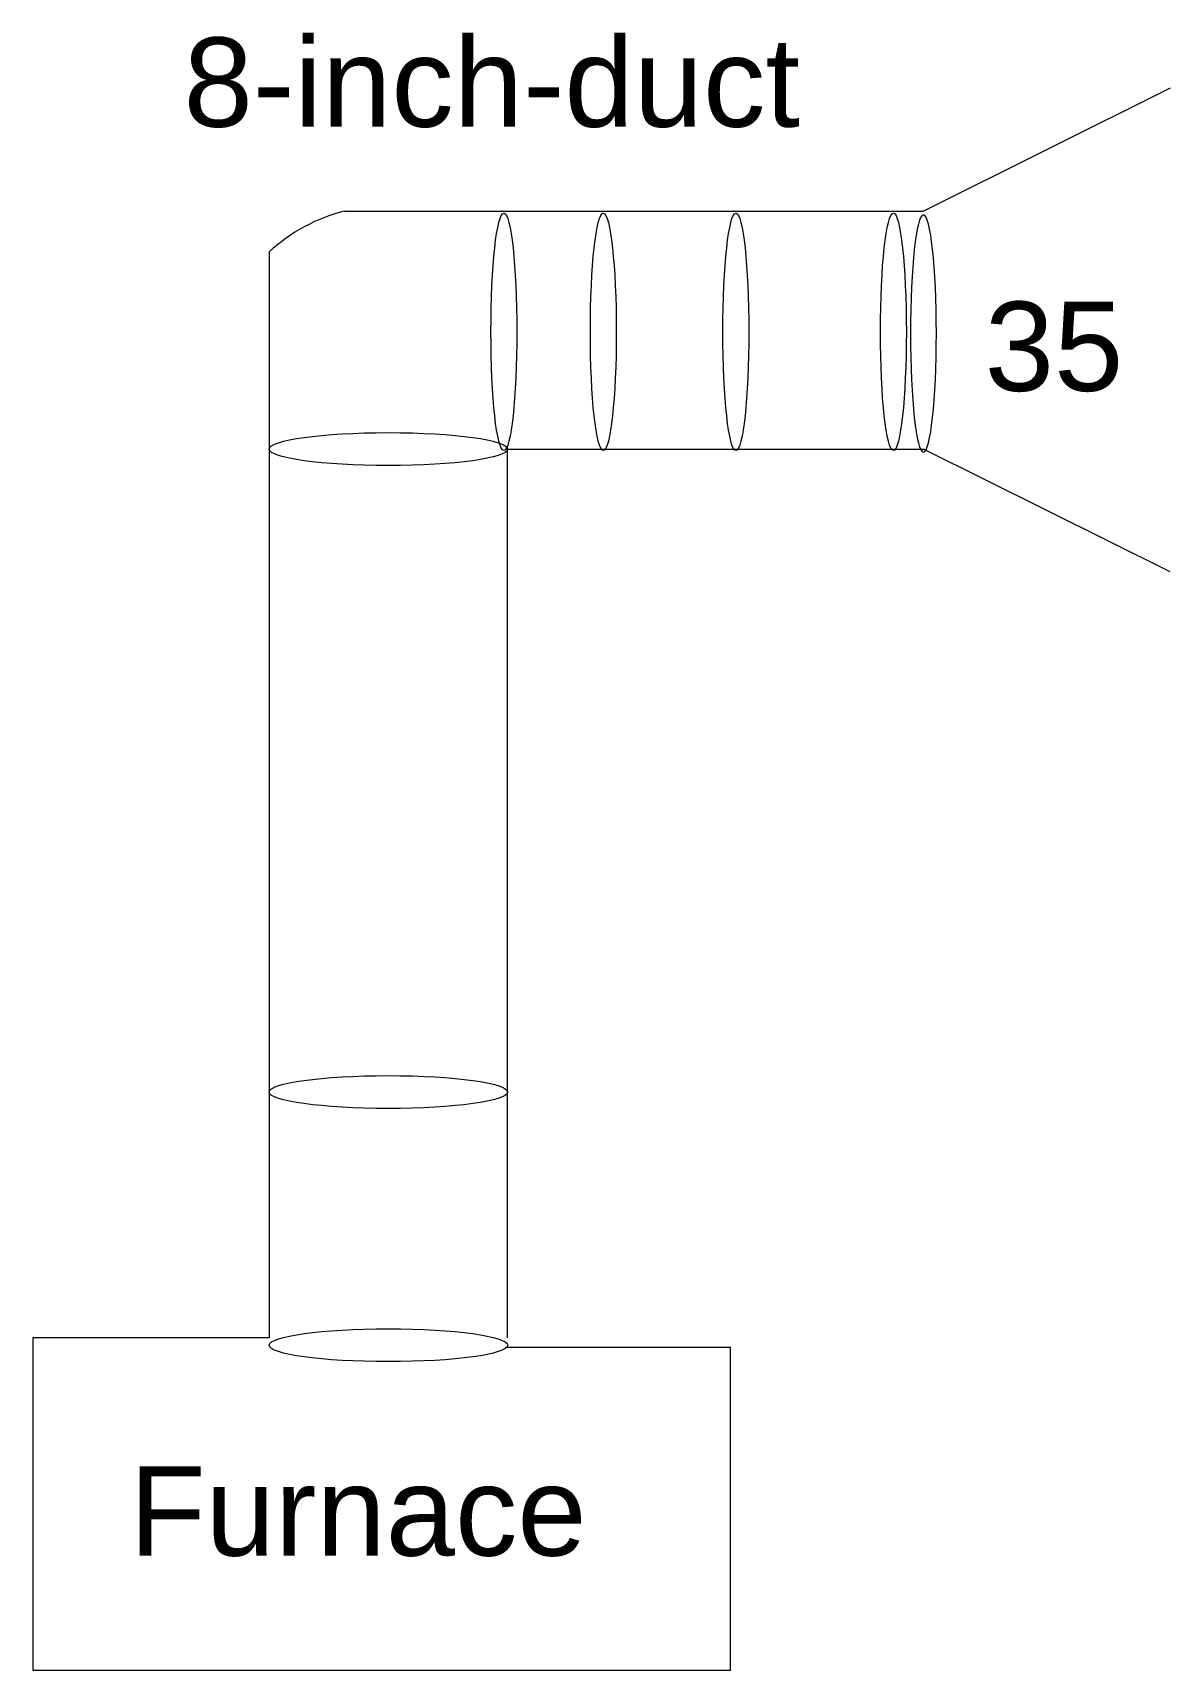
# Model space of a CAD drawing. Header units: inches. Extents: x 28.7 to 66.9, y 294.2 to 349.2.
import ezdxf
from ezdxf.enums import TextEntityAlignment as Align

# ---------------------------------------------------------------- set-up
doc = ezdxf.new("R2010")
doc.units = ezdxf.units.IN
doc.header["$MEASUREMENT"] = 0
doc.layers.get('0').update_dxf_attribs({"lineweight": 9})
doc.layers.add('A102-2nd-floorplan-no-dimensions', color=7, linetype='Continuous', lineweight=9)
doc.layers.add('E102-2nd-floor-electrical', color=7, linetype='Continuous', lineweight=9)
doc.layers.get('0').off()
doc.styles.add('Reg', font='Arial.ttf', dxfattribs={"height": 3})

# ---------------------------------------------------------------- blocks, each defined once
blk = doc.blocks.new('duplex')
at = {"style": 'Reg'}
blk.add_attdef('ID', text='', height=3, dxfattribs=at).set_placement((292.549, 61.462), align=Align.MIDDLE_CENTER)

msp = doc.modelspace()

# ---------------------------------------------------------------- linework, layer by layer
at = {"layer": 'A102-2nd-floorplan-no-dimensions'}
for p, q in [((66.915, 347.326), (58.614, 343.201)), ((39.14, 343.201), (58.614, 343.201)), ((39.14, 343.201), (40.254, 343.201)), ((36.614, 341.827), (36.614, 305.325)), ((36.614, 335.201), (36.614, 305.325)), ((36.614, 335.201), (36.614, 305.325)), ((44.614, 335.251), (44.614, 305.325)), ((44.614, 335.201), (44.631, 335.201)), ((44.631, 335.201), (58.614, 335.201)), ((66.915, 331.076), (58.614, 335.201)), ((36.614, 305.325), (28.661, 305.325)), ((28.661, 305.325), (28.661, 294.158)), ((52.121, 305.004), (44.592, 305.004))]:
    msp.add_line(p, q, dxfattribs=at)
msp.add_arc((40.623, 337.467), 5.923, 104.502, 132.5944, dxfattribs=at)
at = {"layer": 'A102-2nd-floorplan-no-dimensions', "extrusion": (0, 0, -1)}
for centre in [(44.506, 339.14), (47.849, 339.14), (52.306, 339.14), (57.604, 339.14)]:
    msp.add_ellipse(centre, major_axis=(0, 3.989), ratio=0.109202, start_param=-1.570796, end_param=4.712389, dxfattribs=at)
at = {"layer": 'A102-2nd-floorplan-no-dimensions'}
msp.add_ellipse((58.614, 339.087), major_axis=(0, 3.989), ratio=0.109202, start_param=-1.570796, end_param=4.712389, dxfattribs=at)
for centre in [(40.623, 335.201), (40.623, 313.591), (40.623, 305.081)]:
    msp.add_ellipse(centre, major_axis=(4.009, 0), ratio=0.137604, dxfattribs=at)
at = {"layer": 'E102-2nd-floor-electrical'}
for p, q in [((52.121, 294.158), (52.121, 305.004)), ((28.661, 294.158), (52.121, 294.158))]:
    msp.add_line(p, q, dxfattribs=at)

# ---------------------------------------------------------------- block references
for p, values in [((-248.45, 286.071), {'ID': '8-inch-duct'}), ((-229.543, 277.193), {'ID': '35'}), ((-252.946, 238.047), {'ID': 'Furnace'})]:
    msp.add_blockref('duplex', p, dxfattribs=at).add_auto_attribs(values)

doc.saveas('drawing.dxf')
